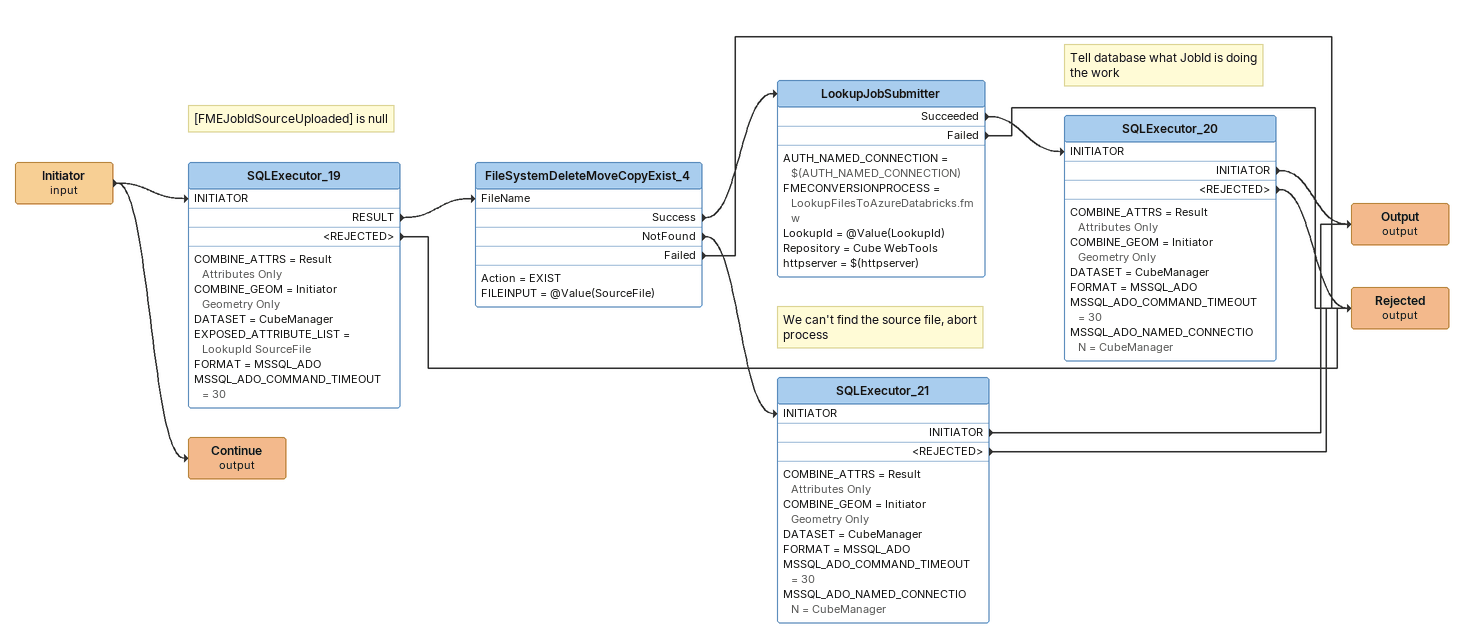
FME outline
Initiator (input)
    -> SQLExecutor_19 [INITIATOR]
    -> Continue (output)
Note: [FMEJobIdSourceUploaded] is null
SQLExecutor_19
    COMBINE_ATTRS = Result Attributes Only
    COMBINE_GEOM = Initiator Geometry Only
    DATASET = CubeManager
    EXPOSED_ATTRIBUTE_LIST = LookupId SourceFile
    FORMAT = MSSQL_ADO
    MSSQL_ADO_COMMAND_TIMEOUT = 30
    RESULT -> FileSystemDeleteMoveCopyExist_4 [FileName]
    <REJECTED> -> Rejected (output)
FileSystemDeleteMoveCopyExist_4
    Action = EXIST
    FILEINPUT = @Value(SourceFile)
    Success -> LookupJobSubmitter
    NotFound -> SQLExecutor_21 [INITIATOR]
    Failed -> Rejected (output)
LookupJobSubmitter
    AUTH_NAMED_CONNECTION = $(AUTH_NAMED_CONNECTION)
    FMECONVERSIONPROCESS = LookupFilesToAzureDatabricks.fmw
    LookupId = @Value(LookupId)
    Repository = Cube WebTools
    httpserver = $(httpserver)
    Succeeded -> SQLExecutor_20 [INITIATOR]
    Failed -> Rejected (output)
Note: Tell database what JobId is doing the work
SQLExecutor_20
    COMBINE_ATTRS = Result Attributes Only
    COMBINE_GEOM = Initiator Geometry Only
    DATASET = CubeManager
    FORMAT = MSSQL_ADO
    MSSQL_ADO_COMMAND_TIMEOUT = 30
    MSSQL_ADO_NAMED_CONNECTION = CubeManager
    INITIATOR -> Output (output)
    <REJECTED> -> Rejected (output)
Note: We can't find the source file, abort process
SQLExecutor_21
    COMBINE_ATTRS = Result Attributes Only
    COMBINE_GEOM = Initiator Geometry Only
    DATASET = CubeManager
    FORMAT = MSSQL_ADO
    MSSQL_ADO_COMMAND_TIMEOUT = 30
    MSSQL_ADO_NAMED_CONNECTION = CubeManager
    INITIATOR -> Output (output)
    <REJECTED> -> Rejected (output)
Output (output)
Rejected (output)
Continue (output)
